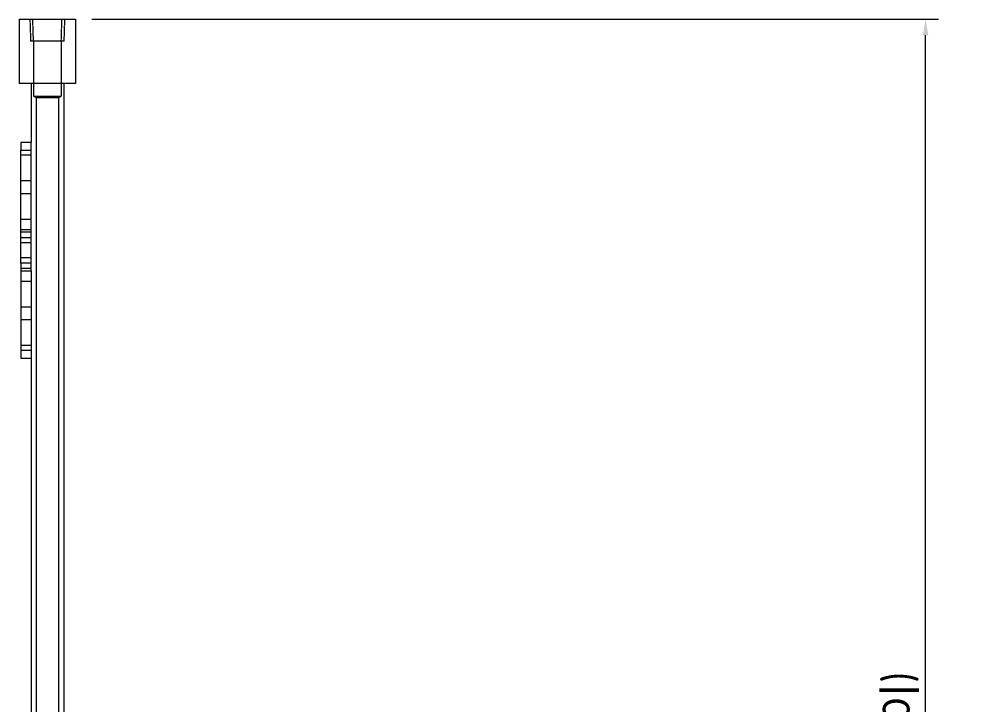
# Model space of a CAD drawing. Header units: millimetres. Extents: x 0 to 2102, y 0 to 1485.
# Drawn here: x 350.8 to 723.4, y 642.7 to 909.7 of the extents above; entities that cross this region are included whole.
import ezdxf

# ---------------------------------------------------------------- set-up
doc = ezdxf.new("R2010")
doc.units = ezdxf.units.MM
doc.header["$LTSCALE"] = 2.5
doc.linetypes.add('DASHED', pattern=[0.2067, 0.1654, -0.0413])
for name, color, linetype, lineweight in [('가려진 것(ISO)', 2, 'DASHED', 5), ('가시적인 것(ISO)', 3, 'Continuous', 5), ('치수(ISO)', 2, 'Continuous', 5)]:
    doc.layers.add(name, color=color, linetype=linetype, lineweight=lineweight)
doc.styles.add('치수 텍스트_PSTEK_POSCO', font='isocp.shx')
doc.dimstyles.new('치수_PSTEK_POSCO', dxfattribs={"dimscale": 2.5, "dimtxt": 5, "dimasz": 2.5, "dimexe": 2, "dimexo": 2.5, "dimgap": 1, "dimtad": 1, "dimrnd": 1e-08, "dimdsep": 46, "dimtxsty": '치수 텍스트_PSTEK_POSCO', "dimcen": 0.09, "dimdle": 10, "dimclrd": 7, "dimclre": 7, "dimclrt": 2, "dimadec": 1, "dimazin": 2, "dimtfac": 1, "dimtmove": 0, "dimatfit": 3, "dimfxl": 0, "dimtolj": 1, "dimlwd": -1, "dimlwe": -1, "dimarcsym": 0})

# ---------------------------------------------------------------- blocks, each defined once
blk = doc.blocks.new('*D27')
at = {"layer": 'Defpoints', "color": 0}
for p in [(372.85, 909.72), (703.81, 909.72), (569.35, 191.39)]:
    blk.add_point(p, dxfattribs=at)
at = {"layer": '치수(ISO)', "color": 7}
for p, q in [((379.1, 909.72), (708.81, 909.72)), ((703.81, 197.64), (703.81, 903.47)), ((575.6, 191.39), (708.81, 191.39))]:
    blk.add_line(p, q, dxfattribs=at)
for points in [[(702.76, 903.47), (704.85, 903.47), (703.81, 909.72)], [(702.76, 197.64), (704.85, 197.64), (703.81, 191.39)]]:
    blk.add_solid(points, dxfattribs=at)
at = {"layer": '치수(ISO)', "color": 2, "insert": (694.29, 411.15), "char_height": 12.5, "attachment_point": 4, "rotation": 90, "style": '치수 텍스트_PSTEK_POSCO'}
blk.add_mtext('\\A1;718.33(부스바/소켓포함 전체 길이)', dxfattribs=at)

msp = doc.modelspace()

# ---------------------------------------------------------------- linework, layer by layer
at = {"layer": '가려진 것(ISO)', "ltscale": 0.724613}
for p, q in [((355.037, 909.719), (355.306, 901.111)), ((356.435, 901.111), (356.166, 909.719)), ((367.256, 901.111), (367.525, 909.719)), ((368.385, 901.111), (368.654, 909.719))]:
    msp.add_line(p, q, dxfattribs=at)
at = {"layer": '가려진 것(ISO)', "ltscale": 0.722872}
msp.add_line((368.385, 901.111), (355.306, 901.111), dxfattribs=at)
at = {"layer": '가려진 것(ISO)', "ltscale": 0.726267}
for p, q in [((356.486, 901.111), (356.486, 879.719)), ((367.205, 901.111), (367.205, 879.719))]:
    msp.add_line(p, q, dxfattribs=at)
at = {"layer": '가려진 것(ISO)', "ltscale": 0.724071}
msp.add_line((356.486, 879.719), (367.205, 879.719), dxfattribs=at)
at = {"layer": '가려진 것(ISO)', "ltscale": 0.759695}
for p, q in [((357.496, 879.113), (356.486, 879.719)), ((366.196, 879.113), (367.205, 879.719))]:
    msp.add_line(p, q, dxfattribs=at)
at = {"layer": '가려진 것(ISO)', "ltscale": 0.726152}
for p, q in [((357.496, 879.113), (357.496, 635.207)), ((366.196, 879.113), (366.196, 635.207))]:
    msp.add_line(p, q, dxfattribs=at)
at = {"layer": '가려진 것(ISO)', "ltscale": 0.703699}
for p, q in [((355.496, 856.719), (351.496, 856.719)), ((355.496, 846.719), (351.496, 846.719)), ((355.496, 841.719), (351.496, 841.719)), ((355.496, 831.719), (351.496, 831.719)), ((355.496, 827.719), (351.496, 827.719)), ((355.496, 826.719), (351.496, 826.719)), ((351.496, 824.719), (355.496, 824.719)), ((351.496, 822.719), (355.496, 822.719)), ((355.496, 816.719), (351.496, 816.719)), ((351.496, 812.719), (355.496, 812.719)), ((351.496, 807.719), (355.496, 807.719)), ((351.496, 797.719), (355.496, 797.719)), ((351.496, 792.719), (355.496, 792.719)), ((351.496, 782.719), (355.496, 782.719))]:
    msp.add_line(p, q, dxfattribs=at)
at = {"layer": '가려진 것(ISO)', "ltscale": 0.732166}
msp.add_open_spline([(366.196, 879.113), (366.152, 879.112), (366.086, 879.112), (365.639, 879.109), (365.303, 879.106), (364.529, 879.102), (364.04, 879.1), (362.971, 879.097), (362.39, 879.096), (361.302, 879.096), (360.721, 879.097), (359.651, 879.1), (359.163, 879.102), (358.389, 879.106), (358.052, 879.109), (357.606, 879.112), (357.54, 879.112), (357.496, 879.113)], degree=3, knots=[1.3067018, 1.3067018, 1.3067018, 1.3067018, 1.4701585, 1.4701585, 1.6336153, 1.6336153, 1.796834, 1.796834, 1.9600527, 1.9600527, 2.1232715, 2.1232715, 2.2864902, 2.2864902, 2.4499469, 2.4499469, 2.6134036, 2.6134036, 2.6134036, 2.6134036], dxfattribs=at)
at = {"layer": '가시적인 것(ISO)'}
for p, q in [((350.846, 909.719), (372.846, 909.719)), ((350.846, 909.719), (350.846, 884.719)), ((372.846, 909.719), (372.846, 884.719)), ((372.846, 884.719), (350.846, 884.719)), ((355.496, 884.719), (355.496, 861.719)), ((368.196, 884.719), (368.196, 635.207)), ((351.496, 861.719), (351.496, 858.719)), ((355.496, 861.719), (351.496, 861.719)), ((355.496, 858.719), (355.496, 861.719)), ((351.496, 858.719), (355.496, 858.719)), ((351.496, 814.719), (351.496, 858.719)), ((355.496, 814.719), (355.496, 858.719)), ((351.496, 814.719), (351.496, 811.719)), ((355.496, 814.719), (351.496, 814.719)), ((355.496, 811.719), (355.496, 814.719)), ((351.496, 811.719), (351.496, 780.719)), ((351.496, 811.719), (355.496, 811.719)), ((355.496, 811.719), (355.496, 635.207)), ((355.496, 780.719), (351.496, 780.719)), ((351.496, 780.719), (351.496, 777.719)), ((351.496, 777.719), (355.496, 777.719))]:
    msp.add_line(p, q, dxfattribs=at)

# ---------------------------------------------------------------- dimensions: what is measured, and where the dimension line sits
at = {"layer": '치수(ISO)', "color": 7}
dim = msp.add_linear_dim(base=(703.806, 909.719), p1=(569.346, 191.393), p2=(372.846, 909.719), angle=270, text='<>(부스바/소켓포함 전체 길이)', dimstyle='치수_PSTEK_POSCO', override={"dimdec": 2, "dimtp": 0, "dimtm": 0, "dimtdec": 2, "dimtofl": 0, "dimatfit": 1}, dxfattribs=at)
dim.commit()
dim.dimension.update_dxf_attribs({"geometry": '*D27', "text_midpoint": (703.806, 540.567), "dimtype": 160})

doc.saveas('drawing.dxf')
